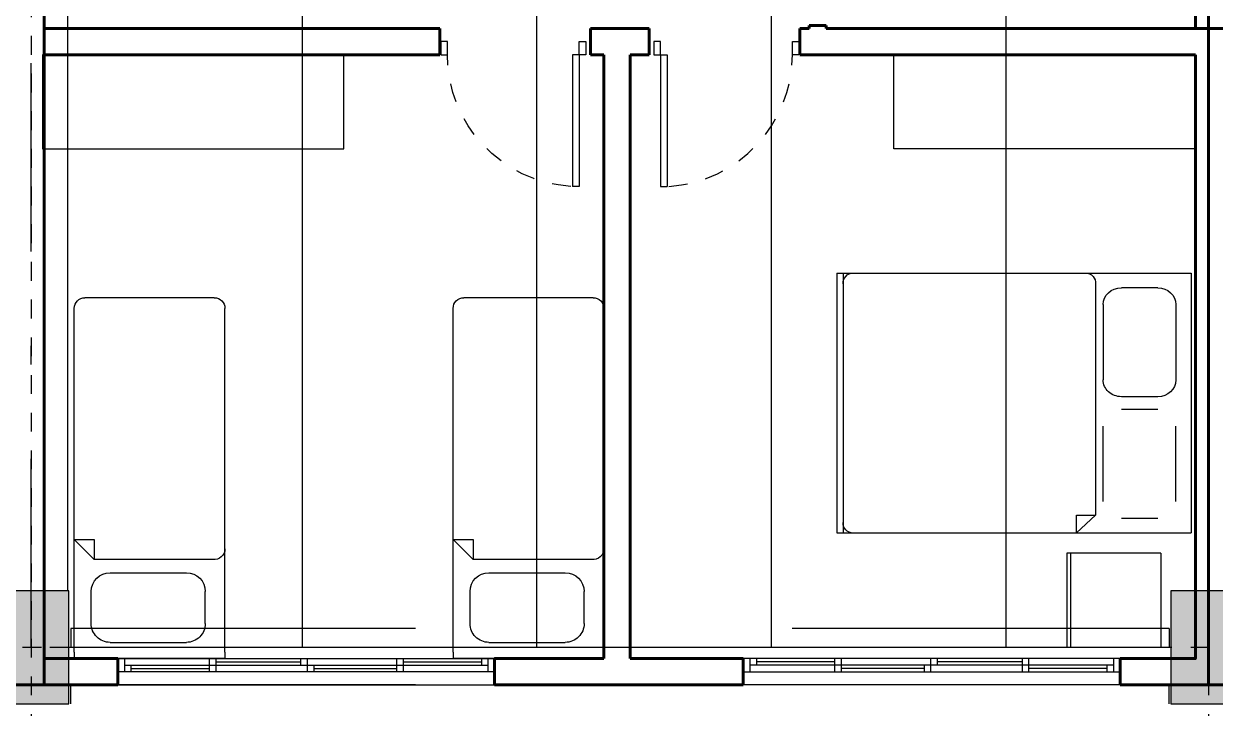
# Model space of a CAD drawing. Header units: millimetres. Extents: x 173 to 410, y -14 to 183.
# Drawn here: x 246.89 to 253.22, y 129.96 to 133.59 of the extents above; entities that cross this region are included whole.
import ezdxf

# ---------------------------------------------------------------- set-up
doc = ezdxf.new("R2010")
doc.units = ezdxf.units.MM
for name, pattern in [('DASHDOT', [1, 0.5, -0.25, 0, -0.25]), ('DASHDOTX2', [2, 1, -0.5, 0, -0.5]), ('HIDDEN', [0.05, 0.025, -0.025]), ('XKITLINE00', [0]), ('XKITLINE02', [4, 2, -2])]:
    doc.linetypes.add(name, pattern=pattern)
doc.layers.get('0').update_dxf_attribs({"color": 4})
for name, color, linetype in [('ar-mobiliario', 7, 'Continuous'), ('EIXO', 12, 'DASHDOTX2'), ('LAJE VISTA', 143, 'Continuous'), ('VIGA', 2, 'Continuous')]:
    doc.layers.add(name, color=color, linetype=linetype)
for name, color, linetype, lineweight in [('ARQ Alvenaria', 201, 'Continuous', 40), ('ARQ Anotações', 2, 'Continuous', 5), ('ARQ Caixilharia', 140, 'Continuous', 9), ('ARQ Eixos', 8, 'DASHDOT', 5), ('ARQ Estrutura', 7, 'Continuous', 50), ('ARQ Projeções', 144, 'HIDDEN', 5)]:
    doc.layers.add(name, color=color, linetype=linetype, lineweight=lineweight)
doc.styles.get("Standard").update_dxf_attribs({"font": 'arial.ttf'})
doc.dimstyles.new('Executivo 1-50', dxfattribs={"dimtxt": 0.1, "dimasz": 0.035, "dimexe": 0, "dimexo": 0.0625, "dimgap": 0.03, "dimtad": 1, "dimzin": 0, "dimdsep": 46, "dimtxsty": 'Standard', "dimblk": 'DOT', "dimcen": 0.09, "dimclrd": 8, "dimclre": 8, "dimadec": 0, "dimazin": 0, "dimtfac": 1, "dimtix": 1, "dimtmove": 2, "dimatfit": 3, "dimldrblk": 'DOT', "dimfxl": 0.18, "dimfxlon": 1, "dimtolj": 1, "dimtzin": 0, "dimarcsym": 0})

# ---------------------------------------------------------------- blocks, each defined once
blk = doc.blocks.new('_DOT')
at = {"color": 0, "linetype": 'ByBlock', "lineweight": -2}
blk.add_line((-0.5, 0), (-1, 0), dxfattribs=at)
at = {"color": 0, "linetype": 'ByBlock', "const_width": 0.5}
blk.add_lwpolyline([(-0.25, 0, 1), (0.25, 0, 1)], format="xyb", close=True, dxfattribs=at)
blk = doc.blocks.new('*D45')
at = {"layer": 'ARQ Anotações', "color": 8, "lineweight": -2, "transparency": 16777216}
for p, q in [((234.2337, 129.1468), (234.2337, 128.9668)), ((290.8837, 129.1468), (290.8837, 128.9668)), ((290.8487, 128.9668), (234.2687, 128.9668))]:
    blk.add_line(p, q, dxfattribs=at)
at = {"layer": 'Defpoints', "color": 0, "transparency": 16777216}
for p in [(234.2337, 129.9847), (290.8837, 129.9847), (234.2337, 128.9668)]:
    blk.add_point(p, dxfattribs=at)
at = {"layer": 'ARQ Anotações', "color": 8, "lineweight": -2, "transparency": 16777216, "xscale": 0.035, "yscale": 0.035, "zscale": 0.035, "rotation": 180}
blk.add_blockref('_DOT', (234.2337, 128.9668), dxfattribs=at)
at = {"layer": 'ARQ Anotações', "color": 8, "lineweight": -2, "transparency": 16777216, "xscale": 0.035, "yscale": 0.035, "zscale": 0.035}
blk.add_blockref('_DOT', (290.8837, 128.9668), dxfattribs=at)
at = {"layer": 'ARQ Anotações', "color": 0, "transparency": 16777216, "insert": (262.5587, 129.0479), "char_height": 0.1, "attachment_point": 5}
blk.add_mtext('\\A1;56.65', dxfattribs=at)
blk = doc.blocks.new('PSR_Double Bed', base_point=(23.0058, 28.0131))
at = {"layer": 'ar-mobiliario', "color": 8, "linetype": 'Continuous', "lineweight": 13, "true_color": 0x747474}
for p, q in [((23.0243, 29.7316), (23.0587, 29.7316)), ((23.0243, 28.1816), (23.0243, 29.7316)), ((23.0587, 29.7316), (24.9398, 29.7316)), ((23.0587, 28.1816), (23.0587, 29.7316)), ((24.4483, 29.626), (24.3427, 29.7316)), ((24.3427, 29.7316), (24.3427, 29.626)), ((24.9398, 29.7316), (24.9743, 29.7316)), ((24.9743, 28.1816), (24.9743, 29.7316)), ((24.3427, 29.626), (24.4483, 29.626)), ((24.4483, 28.2451), (24.4483, 29.626)), ((24.7904, 29.6447), (24.5904, 29.6447)), ((24.4904, 29.5447), (24.4904, 29.0947)), ((24.8904, 29.5447), (24.8904, 29.0947)), ((24.7904, 28.9947), (24.5904, 28.9947)), ((24.7904, 28.9185), (24.5904, 28.9185)), ((24.4904, 28.3685), (24.4904, 28.8185)), ((24.8904, 28.3685), (24.8904, 28.8185)), ((24.7904, 28.2685), (24.5904, 28.2685)), ((23.0243, 28.1816), (23.0587, 28.1816)), ((23.0587, 28.1816), (24.9398, 28.1816)), ((24.9398, 28.1816), (24.9743, 28.1816))]:
    blk.add_line(p, q, dxfattribs=at)
for centre, radius, start, end in [((23.1154, 29.6752), 0.0571, 90, 187.13481), ((24.5904, 28.8185), 0.1, 90, 180.00001), ((24.7904, 28.8185), 0.1, 0, 90), ((24.5904, 28.3685), 0.1, 180.00001, 270), ((24.7904, 28.3685), 0.1, 270, 0), ((23.1154, 28.238), 0.0571, 172.86513, 270), ((24.3916, 28.238), 0.0571, 270, 7.13484)]:
    blk.add_arc(centre, radius, start, end, dxfattribs=at)
blk = doc.blocks.new('Cab Base 1D-Drawer_2', base_point=(23.0058, 28.0131))
at = {"layer": 'ar-mobiliario', "color": 8, "linetype": 'Continuous', "lineweight": 13, "true_color": 0x747474}
for p, q in [((23.0058, 28.5131), (23.5058, 28.5131)), ((23.0058, 28.0131), (23.0058, 28.5131)), ((23.0058, 28.4931), (23.5058, 28.4931)), ((23.5058, 28.0131), (23.5058, 28.5131)), ((23.0058, 28.0131), (23.5058, 28.0131))]:
    blk.add_line(p, q, dxfattribs=at)
blk = doc.blocks.new('Folha 72')
at = {"color": 0, "linetype": 'ByBlock', "lineweight": -2}
for p, q in [((0.35, 0.7), (0.315, 0.7)), ((0.315, 0), (0.315, 0.7)), ((0.35, 0), (0.35, 0.7)), ((-0.385, 0), (-0.35, 0)), ((-0.385, -0.07), (-0.385, 0)), ((-0.35, 0), (-0.35, -0.07)), ((0.35, 0), (0.315, 0)), ((0.385, 0), (0.35, 0)), ((0.35, 0), (0.35, -0.07)), ((0.385, -0.07), (0.385, 0)), ((-0.35, -0.07), (-0.385, -0.07)), ((0.35, -0.07), (0.385, -0.07))]:
    blk.add_line(p, q, dxfattribs=at)
at = {"layer": 'ARQ Projeções'}
blk.add_arc((0.35, 0), 0.7, 93.6334, 180, dxfattribs=at)
blk = doc.blocks.new('Janela de correr_3')
at = {"lineweight": 13}
for p, q in [((0.4026, 0), (-0.6026, 0)), ((-0.6026, 0), (-0.6026, -0.07)), ((-0.5676, -0.07), (-0.5676, 0)), ((-0.5326, -0.035), (-0.5326, 0)), ((-0.1175, -0.07), (-0.1175, 0)), ((-0.0825, -0.07), (-0.0825, 0)), ((1.3974, 0), (0.3921, 0)), ((0.4026, -0.07), (0.4026, 0)), ((0.4026, -0.07), (0.4026, 0)), ((0.4376, -0.035), (0.4376, 0)), ((0.8772, -0.07), (0.8772, 0)), ((0.9122, -0.07), (0.9122, 0)), ((1.3624, -0.07), (1.3624, 0)), ((1.3974, -0.07), (1.3974, 0)), ((-0.5676, -0.035), (0.4026, -0.035)), ((-0.5326, -0.0175), (-0.1175, -0.0175)), ((-0.0825, -0.0525), (0.3676, -0.0525)), ((0.3676, -0.07), (0.3676, -0.035)), ((0.4026, -0.035), (1.3624, -0.035)), ((0.4376, -0.0175), (0.8772, -0.0175)), ((0.9122, -0.0525), (1.3274, -0.0525)), ((1.3274, -0.07), (1.3274, -0.035)), ((-0.6026, -0.07), (0.4026, -0.07)), ((0.3921, -0.07), (1.3974, -0.07))]:
    blk.add_line(p, q, dxfattribs=at)
blk = doc.blocks.new('PSN_Single Bed', base_point=(23.0058, 28.0131))
at = {"layer": 'ar-mobiliario', "color": 8, "linetype": 'Continuous', "lineweight": 13, "true_color": 0x747474}
for p, q in [((23.1927, 29.9119), (23.1927, 29.9463)), ((23.9927, 29.9463), (23.1927, 29.9463)), ((23.1927, 29.9119), (23.1927, 28.0878)), ((23.9927, 29.9119), (23.9927, 29.9463)), ((23.9927, 29.9119), (23.9927, 28.0878)), ((23.3826, 29.8605), (23.788, 29.8605)), ((23.2826, 29.7605), (23.2826, 29.5905)), ((23.888, 29.7605), (23.888, 29.5905)), ((23.3826, 29.4905), (23.788, 29.4905)), ((23.2983, 29.4203), (23.1927, 29.3148)), ((23.2983, 29.3148), (23.2983, 29.4203)), ((23.9292, 29.4203), (23.2983, 29.4203)), ((23.1927, 29.3148), (23.2983, 29.3148)), ((23.9357, 28.0308), (23.2497, 28.0308))]:
    blk.add_line(p, q, dxfattribs=at)
for centre, radius, start, end in [((23.3826, 29.7605), 0.1, 90, 180.00001), ((23.788, 29.7605), 0.1, 0, 90), ((23.3826, 29.5905), 0.1, 180.00001, 270), ((23.788, 29.5905), 0.1, 270, 0), ((23.9356, 29.3637), 0.0571, 0, 97.1348), ((23.2497, 28.0878), 0.057, 180, 270), ((23.9357, 28.0878), 0.057, 270, 360)]:
    blk.add_arc(centre, radius, start, end, dxfattribs=at)
blk = doc.blocks.new('SLAB_19', base_point=(-13.1049, -3.32))
at = {"layer": 'ar-mobiliario', "color": 8, "linetype": 'Continuous', "lineweight": 13, "true_color": 0x747474, "flags": 128}
blk.add_lwpolyline([(-13.1049, -3.32), (-13.1049, -3.82), (-11.5049, -3.82), (-11.5049, -3.32)], close=True, dxfattribs=at)

msp = doc.modelspace()

# ---------------------------------------------------------------- hatches: boundary and pattern name
at = {"layer": 'ARQ Estrutura'}
for points in [[(246.7337, 130.5847), (247.1337, 130.5847), (247.1337, 129.9847), (246.7337, 129.9847)], [(252.9837, 130.5847), (253.3837, 130.5847), (253.3837, 129.9847), (252.9837, 129.9847)]]:
    msp.add_hatch(color=256, dxfattribs=at).paths.add_polyline_path(points, flags=17)

# ---------------------------------------------------------------- linework, layer by layer
at = {"layer": 'ARQ Alvenaria'}
for p, q in [((247.0037, 133.5696), (249.1037, 133.5696)), ((249.1037, 133.4296), (249.1037, 133.5696)), ((249.9037, 133.5696), (250.1437, 133.5696)), ((249.9037, 133.4296), (249.9037, 133.5696)), ((250.2137, 133.5696), (249.9737, 133.5696)), ((250.2137, 133.4296), (250.2137, 133.5696)), ((251.0637, 133.5696), (251.0137, 133.5696)), ((251.0137, 133.4296), (251.0137, 133.5696)), ((251.0637, 133.5846), (251.0637, 133.5696)), ((251.0637, 133.5846), (251.1537, 133.5846)), ((251.1537, 133.5696), (251.1537, 133.5846)), ((253.1137, 133.5696), (255.1475, 133.5696)), ((247.0037, 133.4296), (249.1037, 133.4296)), ((249.9037, 133.4296), (249.9737, 133.4296)), ((249.9737, 130.2247), (249.9737, 133.4296)), ((250.1137, 130.2247), (250.1137, 133.4296)), ((250.2137, 133.4296), (250.1137, 133.4296)), ((251.0637, 133.4296), (251.0137, 133.4296)), ((253.1137, 133.4296), (251.0637, 133.4296)), ((247.3937, 130.0847), (247.3937, 130.2247)), ((250.7137, 130.0847), (250.7137, 130.2247)), ((252.7137, 130.0847), (252.7137, 130.2247)), ((246.4737, 130.0847), (247.0037, 130.0847)), ((247.3937, 130.0847), (246.8637, 130.0847)), ((250.7137, 130.0847), (249.3937, 130.0847)), ((253.1837, 130.0847), (252.7137, 130.0847)), ((253.1137, 130.0847), (253.4432, 130.0847))]:
    msp.add_line(p, q, dxfattribs=at)
for points in [[(246.8637, 138.5847), (247.0037, 138.5847), (247.0037, 130.0847)], [(251.1537, 133.5696), (253.1137, 133.5696), (253.1137, 138.4447), (253.0949, 138.4447), (253.0949, 138.5847), (253.1837, 138.5847), (253.1837, 130.0847)], [(247.0037, 133.4298), (247.0037, 130.2247), (247.3937, 130.2247)], [(252.7137, 130.2247), (253.1137, 130.2247), (253.1137, 133.4296)], [(252.7137, 130.2247), (253.1137, 130.2247), (253.1137, 133.4296)], [(249.3937, 130.0847), (249.3937, 130.2247), (249.9737, 130.2247)], [(250.1137, 130.2247), (250.7137, 130.2247)], [(250.1137, 130.2247), (250.7137, 130.2247)]]:
    msp.add_lwpolyline(points, dxfattribs=at)
at = {"layer": 'ARQ Caixilharia'}
for p, q in [((247.3937, 130.0847), (249.3937, 130.0847)), ((252.7137, 130.0847), (250.7137, 130.0847))]:
    msp.add_line(p, q, dxfattribs=at)
at = {"layer": 'ARQ Eixos', "linetype": 'DASHDOT', "ltscale": 0.1}
for p, q in [((246.9337, 145.1297), (246.9337, 121.9738)), ((253.1837, 145.1297), (253.1837, 121.9738)), ((230.6887, 130.2847), (261.4285, 130.2847))]:
    msp.add_line(p, q, dxfattribs=at)
at = {"layer": 'ARQ Estrutura', "lineweight": 0}
for p, q in [((247.1337, 130.5847), (246.7337, 130.5847)), ((247.1337, 129.9847), (247.1337, 130.5847)), ((252.9837, 130.5847), (252.9837, 129.9847)), ((253.3837, 130.5847), (252.9837, 130.5847)), ((247.1337, 130.0847), (247.1437, 130.0847)), ((252.9737, 130.0847), (252.9837, 130.0847)), ((246.7337, 129.9847), (247.1337, 129.9847)), ((252.9837, 129.9847), (253.3837, 129.9847))]:
    msp.add_line(p, q, dxfattribs=at)
at = {"layer": 'EIXO', "lineweight": 0}
for p, q in [((246.9337, 130.2847), (246.9337, 140.1847)), ((253.1837, 130.2847), (253.1837, 140.1847)), ((234.4337, 130.2847), (290.6837, 130.2847))]:
    msp.add_line(p, q, dxfattribs=at)
at = {"layer": 'LAJE VISTA', "linetype": 'XKITLINE00', "lineweight": 0}
for p, q in [((248.3738, 130.2847), (248.3738, 140.1847)), ((248.3738, 130.2847), (248.3738, 140.1847)), ((249.6188, 130.2847), (249.6188, 140.1847)), ((249.6188, 130.2847), (249.6188, 140.1847)), ((250.8638, 130.2847), (250.8638, 140.1847)), ((250.8638, 130.2847), (250.8638, 140.1847)), ((252.1087, 130.2847), (252.1087, 140.1847)), ((252.1087, 130.2847), (252.1087, 140.1847)), ((247.1288, 130.5847), (247.1288, 139.8847)), ((247.1288, 130.5847), (247.1288, 139.8847)), ((247.1337, 130.2847), (248.3738, 130.2847)), ((248.3738, 130.2847), (249.6188, 130.2847)), ((249.6188, 130.2847), (250.8638, 130.2847)), ((250.8638, 130.2847), (252.1087, 130.2847)), ((252.1087, 130.2847), (252.9837, 130.2847))]:
    msp.add_line(p, q, dxfattribs=at)
at = {"layer": 'VIGA', "color": 1, "linetype": 'XKITLINE02', "lineweight": 0}
for p, q in [((252.9737, 130.3847), (247.1437, 130.3847)), ((247.1437, 130.3847), (247.1437, 130.2847)), ((252.9737, 130.3847), (252.9737, 130.2847)), ((252.9737, 130.0847), (247.1437, 130.0847))]:
    msp.add_line(p, q, dxfattribs=at)
at = {"layer": 'VIGA', "color": 4, "linetype": 'XKITLINE00', "lineweight": 0}
for p, q in [((247.1437, 129.9847), (247.1437, 130.0847)), ((252.9737, 129.9847), (252.9737, 130.0847))]:
    msp.add_line(p, q, dxfattribs=at)

# ---------------------------------------------------------------- block references
at = {"layer": 'ar-mobiliario', "color": 8, "linetype": 'Continuous', "lineweight": 13, "true_color": 0x747474}
msp.add_blockref('SLAB_19', (246.9937, 133.4298), dxfattribs=at)
at = {"layer": 'ar-mobiliario', "color": 8, "linetype": 'Continuous', "lineweight": 13, "true_color": 0x747474, "xscale": -1}
msp.add_blockref('SLAB_19', (253.1137, 133.4298), dxfattribs=at)
at = {"layer": 'ar-mobiliario', "color": 8, "linetype": 'Continuous', "lineweight": 13, "true_color": 0x747474, "xscale": -0.9641025884146734, "yscale": 0.8895339473340169, "rotation": 179.9999906931517}
msp.add_blockref('PSR_Double Bed', (251.193, 132.4199), dxfattribs=at)
at = {"layer": 'ar-mobiliario', "color": 8, "linetype": 'Continuous', "lineweight": 13, "true_color": 0x747474, "xscale": -1}
for name, p, rotation in [('PSN_Single Bed', (246.9757, 132.1579), 179.9999906931517), ('PSN_Single Bed', (248.9868, 132.1579), 179.9999906931516), ('Cab Base 1D-Drawer_2', (252.9309, 130.7836), 90.00000930684865)]:
    msp.add_blockref(name, p, dxfattribs=dict(at, rotation=rotation))
at = {"layer": 'ARQ Caixilharia', "xscale": -1, "rotation": 180}
for name, p in [('Folha 72', (249.4931, 133.4296)), ('Janela de correr_3', (247.9963, 130.1547))]:
    msp.add_blockref(name, p, dxfattribs=at)
at = {"layer": 'ARQ Caixilharia', "rotation": 180}
for name, p in [('Folha 72', (250.6243, 133.4296)), ('Janela de correr_3', (252.111, 130.1547))]:
    msp.add_blockref(name, p, dxfattribs=at)

# ---------------------------------------------------------------- dimensions: what is measured, and where the dimension line sits
at = {"layer": 'ARQ Anotações'}
dim = msp.add_linear_dim(base=(234.2337, 128.9668), p1=(290.8837, 129.9847), p2=(234.2337, 129.9847), dimstyle='Executivo 1-50', dxfattribs=at)
dim.commit()
dim.dimension.update_dxf_attribs({"geometry": '*D45', "text_midpoint": (262.5587, 129.0479)})

doc.saveas('drawing.dxf')
